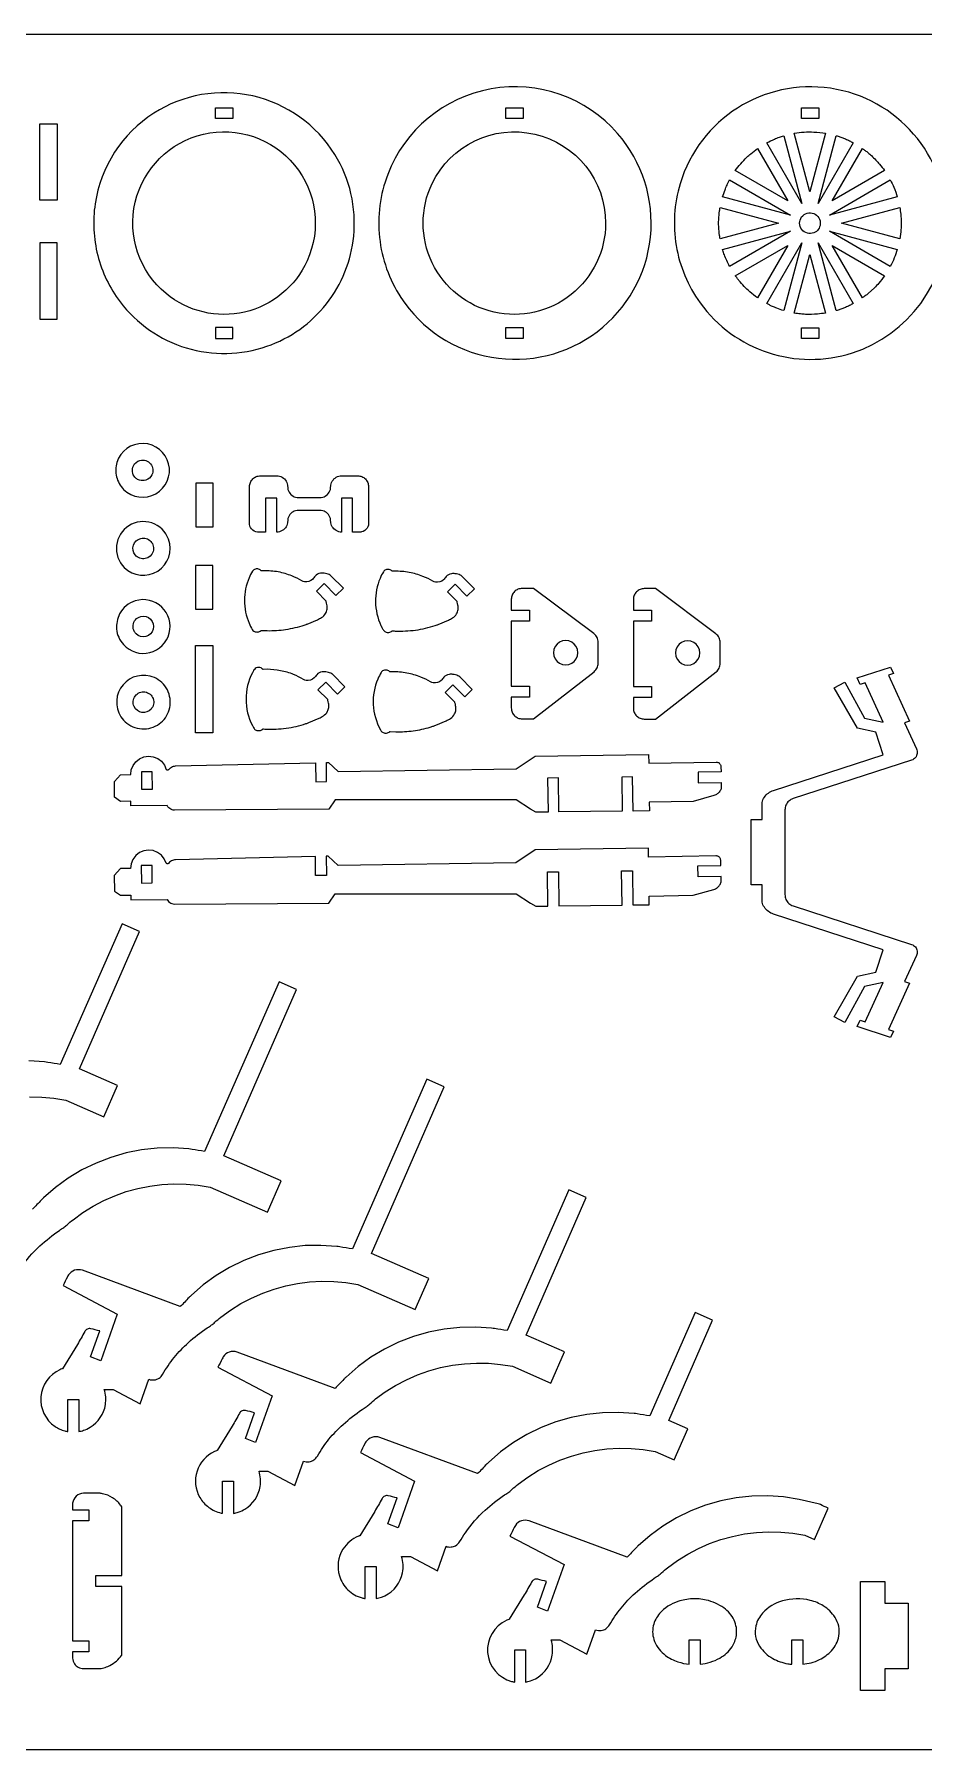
# Model space of a CAD drawing. Extents: x -403 to 467, y -286 to 186.
# Drawn here: x -123.1 to 121.6, y -286.1 to 185.5 of the extents above; entities that cross this region are included whole.
import ezdxf

# ---------------------------------------------------------------- set-up
doc = ezdxf.new("R2010")
doc.units = 0
doc.header["$MEASUREMENT"] = 0
doc.layers.get('0').update_dxf_attribs({"linetype": 'CONTINUOUS'})
doc.layers.add('SECTIONCUTEDGES', color=18, linetype='CONTINUOUS')

msp = doc.modelspace()

# ---------------------------------------------------------------- linework, layer by layer
for points in [[(466.61, 185.51), (466.61, -286.13), (-403.48, -286.13), (-403.48, 185.51)], [(-116.84, 139.94), (-121.62, 139.94), (-121.62, 160.94), (-116.84, 160.94)], [(-74.02, -6.51), (-78.8, -6.51), (-78.8, 17.42), (-74.02, 17.42)]]:
    msp.add_lwpolyline(points, close=True)
at = {"layer": 'SECTIONCUTEDGES'}
for points in [[(-22.29, 113.16, 0.43471), (31.72, 103.74, 0.435012), (37.33, 158.25, 0.263114), (2.53, 170.5, 0.263168), (-25.9, 146.99, 0.118408), (-28.16, 129.63, 0.118485)], [(60.02, 111.69, 0.325322), (101.94, 97.94, 0.325497), (127.9, 133.59, 0.371858), (95.89, 170.67, 0.371962), (54.55, 144.43, 0.115164), (53.46, 127.41, 0.115322)], [(-99.54, 111.97, 0.158451), (-81.32, 99.28, 0.158579), (-59.14, 99.73, 0.143083), (-42.76, 111.4, 0.143219), (-35.26, 130.04, 0.081543), (-36.01, 141.71, 0.08205), (-40.44, 152.46, 0.41824), (-90.27, 163.81, 0.217104), (-106.4, 138.91, 0.09957), (-105.68, 124.72, 0.099953)], [(-86.9, 114.23, -0.621062), (-76.61, 158.05, -0.621375), (-48.06, 123.27, -0.233521), (-65.26, 109.15, -0.233759)], [(34.04, 133.6, -0.481507), (3.35, 109.12, -0.481693), (-13.68, 144.48, -0.349808), (14.53, 158.07, -0.349977)], [(88.03, 138.97), (78.38, 155.68, -0.012176), (80.49, 156.69, -0.019565), (81.84, 157.23, -0.009363), (82.43, 157.43, 0.003121), (83.03, 157.62)], [(90.26, 142.23), (85.96, 158.31, -0.057699), (91.33, 158.64, -0.024823), (94.57, 158.31)], [(92.5, 138.97), (97.49, 157.64, 0.006199), (97.61, 157.61, -0.0186), (97.72, 157.58), (100.05, 156.73, -0.018388), (101.11, 156.23, 0.006129), (102.16, 155.71)], [(69.73, 148.02, -0.014778), (71.21, 149.9, -0.028539), (72.93, 151.74, -0.018438), (74, 152.68, -0.011345), (75.82, 154.11), (84.15, 139.7)], [(96.38, 139.7), (104.7, 154.11, 0.006303), (105.48, 153.55, -0.01891), (106.25, 152.96, -0.017187), (107.17, 152.15, -0.012321), (108.39, 150.95, -0.018926), (109.39, 149.82, -0.012469), (110.8, 148.02)], [(66.23, 140.81, -0.012918), (66.9, 142.74, -0.018758), (67.44, 144.04, -0.010898), (67.79, 144.76, 0.003632), (68.15, 145.47), (84.88, 135.81)], [(95.65, 135.81), (112.37, 145.47, -0.026072), (113.33, 143.45, -0.02074), (114.3, 140.81)], [(65.54, 129.27, 0.006429), (65.39, 130.16, -0.01929), (65.26, 131.05), (65.14, 133.58), (65.26, 136.12, -0.018896), (65.39, 137.01, 0.006298), (65.53, 137.89), (81.61, 133.58)], [(98.91, 133.58), (114.99, 137.89, -0.005477), (115.22, 136.03, -0.027167), (115.36, 133.72, -0.022163), (115.29, 131.79, -0.016966), (114.99, 129.28)], [(91.36, 130.95, -0.761731), (87.98, 135.28, -0.761062), (93.1, 133.29, -0.135678), (92.55, 131.88, -0.135247)], [(68.16, 121.7, -0.020623), (66.71, 124.88, -0.019978), (66.27, 126.12, -0.019766), (66.24, 126.24, 0.006588), (66.21, 126.35), (84.88, 131.35)], [(69.73, 119.14), (84.15, 127.47), (75.83, 113.05, -0.019294), (73.74, 114.71, -0.045903), (70.7, 117.85, -0.008546), (70.25, 118.43, -0.007227)], [(78.38, 111.47), (88.03, 128.2), (83.04, 109.55, -0.012234), (81.16, 110.2, -0.017991), (79.92, 110.71, -0.010478), (79.14, 111.09, 0.003492)], [(97.5, 109.53), (92.5, 128.2), (102.16, 111.46, 0.006248), (101.11, 110.94, -0.018746), (100.05, 110.44), (97.72, 109.59, -0.018599), (97.61, 109.56, 0.006199)], [(95.65, 131.35), (114.3, 126.36, -0.023422), (113.46, 124.03, -0.022486), (112.37, 121.7)], [(104.71, 113.05), (96.38, 127.47), (110.79, 119.14, -0.014529), (109.17, 117.07, -0.022653), (108.03, 115.82), (106.25, 114.2, -0.018394), (105.49, 113.62, 0.006131)], [(85.96, 108.85), (90.26, 124.93), (94.57, 108.86, -0.013089), (92.38, 108.59, -0.036535), (89.01, 108.51, -0.015577), (87.66, 108.62, -0.012352)], [(-98.57, 60.39, 0.75949), (-86.17, 67.39, 0.759547), (-100.4, 67.81, 0.136656), (-100.52, 63.85, 0.136693)], [(-95.45, 63.71, -0.296821), (-95.88, 66.87, -0.226812), (-94.06, 68.36, -0.287658), (-91.15, 67.39, -0.292131), (-90.79, 64.39, -0.2076), (-92.46, 62.94, -0.142803), (-94.19, 62.9, -0.06574), (-94.77, 63.14, -0.08291)], [(-98.38, 38.93, 0.351914), (-89.18, 37.93, 0.351881), (-86.22, 46.69, 0.47942), (-97.13, 50.38, 0.479384)], [(-95.35, 42.35, -0.256361), (-95.86, 45.03, -0.256996), (-93.87, 46.9, -0.591095), (-90.47, 43.28, -0.591899)], [(-45.54, 32.38), (-43.41, 34.49), (-40.14, 31.19), (-38.1, 33.21), (-41.51, 36.65, 0.061834), (-42, 36.95, 0.071753), (-43.36, 37.34, 0.070796), (-44.41, 37.33, 0.180454), (-45.86, 36.53, 0.028701), (-46.21, 36.08, -0.064537), (-46.58, 35.65, -0.217452), (-48.8, 34.99, -0.101565), (-49.52, 35.24, 0.041153), (-52.24, 36.59, 0.049712), (-56.02, 37.68, 0.047932), (-60.08, 38.02, 0.029051), (-60.54, 37.99, -0.120977), (-60.66, 38, -0.127528), (-60.77, 38.08, 0.109877), (-61.2, 38.4, 0.146598), (-62.08, 38.51, 0.139937), (-62.92, 38.12, 0.08355), (-63.13, 37.87, 0.02938), (-64.04, 36.06, 0.101616), (-65.31, 29.88, 0.099445), (-64.04, 23.57, 0.034322), (-63.16, 21.82, 0.123945), (-62.77, 21.42, 0.1368), (-61.85, 21.17, 0.136799), (-60.93, 21.42, 0.077822), (-60.8, 21.53, -0.14103), (-60.66, 21.62), (-59.06, 21.55, 0.043069), (-53.99, 21.87, 0.041404), (-48.85, 23.09, 0.004978), (-48.38, 23.25, 0.008098), (-48.09, 23.35), (-45.24, 24.56, 0.024375), (-44.1, 25.17, 0.129126), (-43.01, 26.27, 0.09051), (-42.59, 27.46, 0.090384), (-42.62, 28.72, 0.012931), (-42.81, 29.53, 0.06611), (-42.87, 29.68)], [(-9.5, 32.25), (-7.37, 34.37), (-4.1, 31.07), (-2.06, 33.09), (-5.47, 36.52, 0.061834), (-5.96, 36.82, 0.071753), (-7.32, 37.21, 0.070796), (-8.37, 37.2, 0.180454), (-9.82, 36.41, 0.028701), (-10.17, 35.95, -0.064537), (-10.55, 35.52, -0.217452), (-12.76, 34.86, -0.101565), (-13.48, 35.12, 0.041153), (-16.2, 36.47, 0.049712), (-19.98, 37.55, 0.047932), (-24.04, 37.89, 0.029051), (-24.5, 37.86, -0.120977), (-24.62, 37.88, -0.143915), (-24.76, 37.98, 0.106181), (-25.01, 38.2, 0.153336), (-25.98, 38.39, 0.153374), (-26.88, 38, 0.08355), (-27.09, 37.74, 0.02938), (-28, 35.93, 0.105944), (-29.26, 29.48, 0.10377), (-27.78, 22.95, 0.006426), (-27.66, 22.7, 0.006464), (-27.54, 22.46, 0.0153), (-27.08, 21.65, 0.121465), (-26.73, 21.3, 0.1368), (-25.81, 21.04, 0.136799), (-24.89, 21.3, 0.078657), (-24.76, 21.41, -0.143569), (-24.62, 21.5, -0.1092), (-24.46, 21.51, 0.026431), (-23.82, 21.45, 0.044729), (-18.25, 21.71, 0.044729), (-12.81, 22.96, 0.004978), (-12.34, 23.12, 0.008098), (-12.05, 23.23), (-9.2, 24.44, 0.024375), (-8.06, 25.04, 0.129126), (-6.97, 26.15, 0.09051), (-6.54, 27.36, 0.094759), (-6.58, 28.59, 0.002266), (-6.76, 29.37, 0.072469), (-6.83, 29.56)], [(-98.61, 17.72, 0.275549), (-91.37, 15.52, 0.275918), (-86, 20.84, 0.271811), (-88.06, 28.03, 0.271922), (-95.34, 29.74, 0.199937), (-99.66, 26.13, 0.143119), (-100.49, 21.93, 0.083089), (-99.92, 19.72, 0.079579)], [(-95.58, 21.22, -0.155223), (-95.95, 23.02, -0.313109), (-93.86, 25.43, -0.57487), (-90.42, 21.94, -0.57607), (-95.15, 20.68, -0.029852), (-95.41, 20.97, -0.039166)], [(-45.1, 5.27), (-42.97, 7.39), (-39.7, 4.09), (-37.66, 6.11), (-41.06, 9.54, 0.061834), (-41.56, 9.84, 0.071753), (-42.92, 10.23, 0.070796), (-43.97, 10.23, 0.180454), (-45.42, 9.43, 0.028701), (-45.76, 8.97, -0.064537), (-46.14, 8.54, -0.217452), (-48.36, 7.88, -0.101565), (-49.08, 8.14, 0.041153), (-51.8, 9.49, 0.046108), (-55.36, 10.54, 0.046145), (-59.05, 10.92), (-60.21, 10.9, -0.12534), (-60.32, 10.97, 0.109514), (-60.75, 11.29, 0.209609), (-62.06, 11.31, 0.125437), (-62.6, 10.9, 0.040174), (-62.7, 10.73, 0.008606), (-63.13, 9.94, 0.118988), (-64.88, 2.71, 0.118988), (-63.13, -4.52, 0.017441), (-62.68, -5.32, 0.121465), (-62.33, -5.68, 0.1368), (-61.41, -5.94, 0.136799), (-60.48, -5.68, 0.078657), (-60.35, -5.57, -0.143569), (-60.21, -5.48, -0.1092), (-60.05, -5.47, 0.026431), (-59.41, -5.53, 0.044729), (-53.84, -5.27, 0.044729), (-48.41, -4.01, 0.004978), (-47.94, -3.86, 0.008098), (-47.65, -3.75), (-44.79, -2.54, 0.030376), (-43.61, -1.9, 0.135943), (-42.46, -0.63, 0.086245), (-42.13, 0.44, 0.081858), (-42.18, 1.61, 0.012931), (-42.36, 2.42, 0.06611), (-42.42, 2.58)], [(-10.13, 4.58), (-8, 6.69), (-4.73, 3.39), (-2.69, 5.41), (-6.1, 8.84, 0.061834), (-6.59, 9.14, 0.071753), (-7.95, 9.53, 0.070796), (-9, 9.53, 0.180454), (-10.45, 8.73, 0.028701), (-10.8, 8.27, -0.064537), (-11.17, 7.85, -0.217452), (-13.39, 7.18, -0.101565), (-14.11, 7.44, 0.041153), (-16.83, 8.79, 0.049712), (-20.61, 9.87, 0.047932), (-24.67, 10.22, 0.030378), (-25.13, 10.18, -0.12906), (-25.25, 10.2, -0.124737), (-25.33, 10.26, 0.087165), (-25.64, 10.52, 0.160133), (-26.58, 10.72, 0.153374), (-27.51, 10.32, 0.08355), (-27.72, 10.06, 0.02938), (-28.63, 8.25, 0.114664), (-29.88, 1.26, 0.112453), (-27.91, -5.7, 0.018916), (-27.7, -6.05, 0.113433), (-27.36, -6.38, 0.1368), (-26.44, -6.64, 0.136799), (-25.52, -6.38, 0.077822), (-25.39, -6.27, -0.14103), (-25.25, -6.18), (-23.65, -6.26, 0.039745), (-18.87, -5.98, 0.039745), (-14.2, -4.96, 0.006634), (-13.29, -4.67, 0.009757), (-12.68, -4.45), (-9.83, -3.24, 0.030376), (-8.65, -2.6, 0.135943), (-7.49, -1.33, 0.086245), (-7.16, -0.26, 0.081858), (-7.21, 0.92, 0.012931), (-7.4, 1.73, 0.06611), (-7.46, 1.88)], [(-98.57, -3.07, 0.173943), (-94.2, -5.4, 0.17116), (-89.27, -4.42, 0.170359), (-86.23, -0.81, 0.164201), (-86.05, 4.09, 0.092351), (-87.23, 6.39, 0.167008), (-91.26, 9.04, 0.331227), (-99.42, 5.7, 0.331553)], [(-95.66, 0.66, -0.600683), (-92.69, 4.7, -0.6007), (-91, -0.02, -0.249453), (-93.51, -0.92, -0.249466)], [(-113.9, -198.67), (-113.9, -189.83), (-110.9, -189.83), (-110.9, -198.67, 0.020963), (-109.59, -198.32, 0.061647), (-107.75, -197.49, 0.220567), (-103.57, -191.26, 0.114184), (-103.87, -187.09), (-101.48, -187.09), (-94.03, -191.02), (-91.64, -184.29, 0.110316), (-90.11, -184.46, 0.121881), (-88.8, -183.97, 0.112814), (-87.83, -182.94, -0.038886), (-84.63, -178.3, -0.039453), (-80.74, -174.2, -0.033728), (-75.54, -170.13, -0.013715), (-74.95, -169.75, 0.024577), (-74.37, -169.36, 0.026089), (-73.47, -168.62, -0.020061), (-71.82, -167.21), (-69.13, -165.25), (-66.3, -163.49), (-63.35, -161.94), (-60.3, -160.6), (-57.16, -159.48), (-53.95, -158.6), (-50.69, -157.94), (-47.38, -157.52), (-44.06, -157.34), (-40.73, -157.4), (-37.41, -157.7), (-34.12, -158.23), (-18.34, -165.13), (-14.59, -156.56), (-30.37, -149.66), (-10.34, -103.87), (-15.13, -101.76), (-35.63, -148.42, -0.002171), (-39.07, -147.87, 0.013028), (-39.93, -147.75), (-44.28, -147.46), (-48.63, -147.55), (-52.96, -148.01), (-57.23, -148.85), (-61.41, -150.06), (-65.48, -151.62), (-69.39, -153.53), (-73.12, -155.77), (-76.64, -158.33), (-79.93, -161.18, 0.013028), (-80.55, -161.8, -0.002171), (-82.96, -164.31), (-109.91, -154.33, 0.161142), (-112.06, -154.33, 0.167596), (-113.71, -155.59, 0.03262), (-114.04, -156.16, -0.002417), (-115.2, -158.5), (-100.3, -166.37), (-104.84, -179.18), (-107.63, -178.07), (-105.12, -170.99, 0.000984), (-107.58, -170.4, 0.161021), (-108.5, -170.48, 0.167951), (-109.26, -171.17, -0.009744), (-111.27, -174.7), (-115.41, -181.38, -0.104608), (-115.54, -181.45, 0.035992), (-116.09, -181.66, 0.271691), (-121.33, -189.08, 0.272097), (-117.41, -197.27, 0.041095), (-116.13, -197.98, 0.04113), (-114.75, -198.48, 0.017881), (-114.33, -198.58, -0.00596)], [(-71.33, -221.15), (-71.33, -212.31), (-68.33, -212.31), (-68.33, -221.15, 0.020963), (-67.02, -220.8, 0.061647), (-65.18, -219.97, 0.220567), (-61, -213.74, 0.114184), (-61.3, -209.57), (-58.91, -209.57), (-51.46, -213.5), (-49.07, -206.77, 0.110316), (-47.54, -206.94, 0.121881), (-46.22, -206.46, 0.112814), (-45.26, -205.42, -0.038886), (-42.06, -200.78, -0.039453), (-38.17, -196.68, -0.033728), (-32.96, -192.61, -0.013715), (-32.38, -192.23, 0.024577), (-31.8, -191.84, 0.026089), (-30.9, -191.1, -0.020061), (-29.25, -189.69), (-26.56, -187.73), (-23.73, -185.97), (-20.78, -184.42), (-17.73, -183.08), (-14.59, -181.97), (-11.38, -181.08), (-8.11, -180.42), (-4.81, -180), (-1.48, -179.82), (1.85, -179.88), (5.16, -180.18), (8.45, -180.71), (18.97, -185.31), (22.72, -176.74), (12.2, -172.14), (28.73, -134.34), (23.93, -132.24), (6.94, -170.9, -0.002171), (3.5, -170.35, 0.013028), (2.64, -170.24), (-1.7, -169.94), (-6.06, -170.03), (-10.38, -170.5), (-14.66, -171.33), (-18.84, -172.54), (-22.9, -174.1), (-26.82, -176.01), (-30.55, -178.25), (-34.07, -180.81), (-37.36, -183.67, 0.013028), (-37.97, -184.28, -0.002171), (-40.39, -186.79), (-67.33, -176.81, 0.161142), (-69.49, -176.81, 0.167596), (-71.14, -178.07, 0.03262), (-71.46, -178.64, -0.002417), (-72.63, -180.98), (-57.73, -188.85), (-62.27, -201.66), (-65.06, -200.55), (-62.55, -193.48, 0.000984), (-65.01, -192.89, 0.161021), (-65.93, -192.97, 0.167951), (-66.69, -193.66, -0.009744), (-68.7, -197.18), (-72.84, -203.87, -0.104608), (-72.97, -203.93, 0.035992), (-73.52, -204.14, 0.211334), (-78.36, -209.57, 0.211919), (-77.6, -216.78, 0.104197), (-75.16, -219.5, 0.101482), (-71.76, -221.06, 0.013414), (-71.55, -221.11, -0.004471)], [(-32.11, -244.59), (-32.11, -235.75), (-29.11, -235.75), (-29.11, -244.59, 0.023544), (-27.62, -244.19, 0.03569), (-26.68, -243.81, 0.236612), (-21.83, -237.47, 0.122364), (-22.07, -233.01), (-19.68, -233.01), (-12.23, -236.94), (-9.85, -230.21, 0.09929), (-8.45, -230.4, 0.110758), (-7.23, -230.04, 0.133074), (-6.11, -228.94, -0.017801), (-4.54, -226.5, -0.056835), (0.87, -220.3, -0.035533), (6.26, -216.05, -0.013715), (6.85, -215.67, 0.024577), (7.43, -215.28, 0.026089), (8.32, -214.54, -0.020061), (9.97, -213.13), (12.67, -211.17), (15.5, -209.41), (18.44, -207.86), (21.49, -206.52), (24.63, -205.41), (27.84, -204.52), (31.11, -203.86), (34.41, -203.44), (37.74, -203.26), (41.07, -203.32), (44.39, -203.62), (47.68, -204.15), (52.94, -206.45), (56.69, -197.88), (51.43, -195.58), (63.46, -168.06), (58.64, -165.94), (46.17, -194.34, -0.002171), (42.73, -193.79, 0.013028), (41.86, -193.67), (37.52, -193.38), (33.17, -193.47), (28.84, -193.93), (24.57, -194.77), (20.38, -195.98), (16.32, -197.54), (12.41, -199.45), (8.68, -201.69), (5.15, -204.25), (1.87, -207.1, 0.013028), (1.25, -207.72, -0.002171), (-1.16, -210.23), (-28.11, -200.25, 0.161142), (-30.26, -200.25, 0.167596), (-31.91, -201.51, 0.03262), (-32.24, -202.08, -0.002417), (-33.4, -204.42), (-18.5, -212.29), (-23.05, -225.1), (-25.83, -223.99), (-23.32, -216.91, 0.000984), (-25.79, -216.32, 0.161021), (-26.7, -216.4, 0.167951), (-27.46, -217.09, -0.009744), (-29.48, -220.62), (-33.62, -227.3, -0.129096), (-33.76, -227.37, 0.054431), (-33.91, -227.41, 0.156273), (-38.21, -231.02, 0.217069), (-39.19, -238.34, 0.127249), (-36.85, -242.18, 0.127512), (-32.95, -244.4, 0.017881), (-32.53, -244.5, -0.00596)], [(-99.01, -241.22), (-106.25, -241.22), (-106.25, -238.22), (-99.01, -238.22), (-99.01, -219.45, 0.084752), (-99.08, -219.32, 0.003619), (-99.44, -218.86, 0.086498), (-101.63, -216.87, 0.086818), (-104.36, -215.75, 0.011122), (-104.86, -215.66, 0.021494), (-105.12, -215.62), (-109.59, -215.62, 0.17911), (-111.63, -216.44, 0.186027), (-112.59, -218.33, 0.033765), (-112.62, -219.27, -0.008515), (-112.6, -220.22), (-108.12, -220.22), (-108.12, -223.22), (-112.6, -223.22), (-112.6, -256.22), (-108.12, -256.22), (-108.12, -259.22), (-112.6, -259.22, 0.0062), (-112.58, -260.95, 0.14327), (-112.09, -262.49, 0.122636), (-111.03, -263.44, 0.116385), (-109.59, -263.82), (-105.09, -263.82, 0.035779), (-104.4, -263.71, 0.046773), (-102.9, -263.23, 0.061713), (-100.96, -262.09, 0.064156), (-99.43, -260.57, 0.003544), (-99.08, -260.12, 0.084661), (-99.01, -259.99)], [(9.03, -267.55), (9.03, -258.71), (12.03, -258.71), (12.03, -267.55, 0.020963), (13.34, -267.2, 0.061647), (15.18, -266.37, 0.220567), (19.36, -260.14, 0.114184), (19.06, -255.97), (21.45, -255.97), (28.9, -259.9), (31.29, -253.17, 0.110316), (32.82, -253.34, 0.121881), (34.14, -252.86, 0.112814), (35.1, -251.82, -0.038886), (38.3, -247.18, -0.039453), (42.19, -243.08, -0.033728), (47.4, -239.01, -0.013715), (47.98, -238.63, 0.024577), (48.56, -238.24, 0.026089), (49.46, -237.5, -0.020061), (51.11, -236.09), (53.8, -234.13), (56.63, -232.37), (59.58, -230.82), (62.63, -229.48), (65.77, -228.37), (68.98, -227.48), (72.25, -226.82), (75.55, -226.4), (78.88, -226.22), (82.21, -226.28), (85.53, -226.58), (88.81, -227.11), (91.55, -228.31), (95.3, -219.73, -0.004535), (93.12, -218.76, 0.027218), (92.56, -218.54), (87.3, -217.3), (83, -216.63), (78.66, -216.34), (74.3, -216.43), (69.98, -216.89), (65.7, -217.73), (61.52, -218.94), (57.46, -220.5), (53.55, -222.41), (49.81, -224.65), (46.29, -227.21), (43, -230.06, 0.013028), (42.39, -230.68, -0.002171), (39.97, -233.19), (13.03, -223.21, 0.161142), (10.87, -223.21, 0.167596), (9.22, -224.47, 0.03262), (8.9, -225.04, -0.002417), (7.73, -227.38), (22.64, -235.25), (18.09, -248.06), (15.3, -246.95), (17.81, -239.87, 0.000984), (15.35, -239.28, 0.161021), (14.43, -239.36, 0.167951), (13.67, -240.05, -0.009744), (11.66, -243.58), (7.52, -250.26, -0.104608), (7.39, -250.33, 0.035992), (6.84, -250.54, 0.316137), (1.59, -259.43, 0.316953), (8.18, -267.36, 0.017881), (8.6, -267.46, -0.00596)], [(57.05, -262.66), (57.05, -255.88), (60.05, -255.88), (60.05, -262.65, 0.098597), (65.46, -260.94, 0.122424), (68.83, -257.82, 0.107731), (70.01, -254.75, 0.150933), (69.37, -250.5, 0.125074), (66.58, -247.17, 0.101504), (61.72, -244.98, 0.067922), (57.85, -244.66, 0.066574), (53.95, -245.38, 0.133449), (48.9, -248.71, 0.124418), (47.17, -252.07, 0.155918), (47.52, -256.36, 0.137063), (50.52, -260.2, 0.079176), (53.93, -261.96, 0.04942)], [(85.27, -262.66), (85.27, -255.88), (88.27, -255.88), (88.27, -262.65, 0.027668), (90.59, -262.21, 0.055217), (92.87, -261.37, 0.085085), (96.18, -258.94, 0.151535), (98.23, -254.86, 0.187353), (97.17, -249.75, 0.110616), (93.94, -246.59, 0.078701), (90.35, -245.08, 0.130103), (82.69, -245.22, 0.137957), (77.25, -248.56, 0.130167), (75.39, -252.07, 0.205831), (76.41, -257.7, 0.122498), (80.05, -261.05, 0.039758), (82.04, -261.94, 0.039941), (84.14, -262.5, 0.014778), (84.71, -262.58, -0.004926)]]:
    msp.add_lwpolyline(points, format="xyb", close=True, dxfattribs=at)
for points in [[(-73.31, 165.33), (-68.53, 165.33), (-68.53, 162.33), (-73.31, 162.33)], [(6.57, 165.33), (11.36, 165.33), (11.36, 162.33), (6.57, 162.33)], [(87.89, 162.32), (87.89, 165.32), (92.67, 165.32), (92.67, 162.32)], [(-121.62, 107.22), (-116.84, 107.22), (-116.84, 128.22), (-121.62, 128.22)], [(-73.31, 101.86), (-68.53, 101.86), (-68.53, 104.86), (-73.31, 104.86)], [(6.57, 101.86), (6.57, 104.86), (11.36, 104.86), (11.36, 101.86)], [(87.89, 101.85), (87.89, 104.85), (92.67, 104.85), (92.67, 101.85)], [(-78.74, 50.11), (-73.96, 50.11), (-73.96, 62.11), (-78.74, 62.11)], [(-63.36, 49.51), (-63.62, 49.89), (-63.8, 50.32), (-63.89, 50.78), (-63.91, 51.03), (-63.91, 61.13), (-63.89, 61.44), (-63.85, 61.74), (-63.77, 62.02), (-63.67, 62.3), (-63.55, 62.56), (-63.4, 62.81), (-63.22, 63.04), (-63.03, 63.25), (-62.82, 63.44), (-62.59, 63.61), (-62.34, 63.76), (-62.08, 63.89), (-61.81, 63.99), (-61.52, 64.06), (-61.22, 64.11), (-60.92, 64.12), (-56.44, 64.12), (-56.05, 64.1), (-55.66, 64.02), (-55.29, 63.9), (-54.94, 63.72), (-54.62, 63.5), (-54.32, 63.25), (-54.07, 62.95), (-53.85, 62.63), (-53.68, 62.28), (-53.55, 61.91), (-53.47, 61.52), (-53.42, 60.74), (-53.35, 60.36), (-53.22, 59.99), (-53.05, 59.64), (-52.83, 59.32), (-52.57, 59.02), (-52.28, 58.76), (-51.95, 58.55), (-51.6, 58.37), (-51.23, 58.25), (-50.85, 58.17), (-50.46, 58.15), (-44.56, 58.15), (-44.17, 58.17), (-43.79, 58.25), (-43.42, 58.37), (-43.07, 58.55), (-42.74, 58.76), (-42.45, 59.02), (-42.19, 59.32), (-41.97, 59.64), (-41.8, 59.99), (-41.67, 60.36), (-41.6, 60.74), (-41.55, 61.52), (-41.47, 61.91), (-41.34, 62.28), (-41.17, 62.63), (-40.95, 62.95), (-40.7, 63.25), (-40.4, 63.5), (-40.08, 63.72), (-39.73, 63.9), (-39.36, 64.02), (-38.97, 64.1), (-38.58, 64.12), (-34.17, 64.12), (-33.87, 64.11), (-33.57, 64.06), (-33.28, 63.99), (-33.01, 63.89), (-32.75, 63.76), (-32.5, 63.61), (-32.27, 63.44), (-32.06, 63.25), (-31.87, 63.04), (-31.7, 62.81), (-31.55, 62.56), (-31.42, 62.3), (-31.32, 62.02), (-31.25, 61.74), (-31.2, 61.44), (-31.19, 61.13), (-31.19, 51.03), (-31.2, 50.78), (-31.23, 50.54), (-31.37, 50.1), (-31.59, 49.69), (-31.89, 49.34), (-32.24, 49.04), (-32.65, 48.82), (-33.09, 48.68), (-33.33, 48.65), (-35.58, 48.64), (-35.58, 57.99), (-38.58, 57.99), (-38.58, 48.64), (-38.97, 48.66), (-39.36, 48.74), (-39.73, 48.86), (-40.08, 49.04), (-40.4, 49.25), (-40.7, 49.51), (-40.95, 49.8), (-41.17, 50.13), (-41.34, 50.48), (-41.47, 50.85), (-41.55, 51.23), (-41.6, 52.01), (-41.67, 52.4), (-41.8, 52.77), (-41.97, 53.12), (-42.19, 53.44), (-42.45, 53.74), (-42.74, 53.99), (-43.07, 54.21), (-43.42, 54.38), (-43.79, 54.51), (-44.17, 54.59), (-44.56, 54.61), (-50.46, 54.61), (-50.85, 54.59), (-51.23, 54.51), (-51.6, 54.38), (-51.95, 54.21), (-52.28, 53.99), (-52.57, 53.74), (-52.83, 53.44), (-53.05, 53.12), (-53.22, 52.77), (-53.35, 52.4), (-53.42, 52.01), (-53.47, 51.23), (-53.55, 50.85), (-53.68, 50.48), (-53.85, 50.13), (-54.07, 49.8), (-54.32, 49.51), (-54.62, 49.25), (-54.94, 49.04), (-55.29, 48.86), (-55.66, 48.74), (-56.05, 48.66), (-56.44, 48.64), (-56.44, 57.99), (-59.51, 57.99), (-59.51, 48.64), (-61.76, 48.65), (-62.23, 48.74), (-62.66, 48.92), (-63.04, 49.18)], [(-78.8, 27.46), (-74.02, 27.46), (-74.02, 39.46), (-78.8, 39.46)], [(13.12, 27.19), (13.12, 24.19), (8.1, 24.19), (8.1, 6.26), (13.12, 6.26), (13.12, 3.26), (8.1, 3.26), (8.1, 0.29), (8.12, -0.02), (8.17, -0.32), (8.24, -0.6), (8.34, -0.88), (8.46, -1.14), (8.61, -1.38), (8.79, -1.61), (8.98, -1.83), (9.19, -2.02), (9.42, -2.19), (9.67, -2.34), (9.93, -2.47), (10.2, -2.57), (10.49, -2.64), (10.79, -2.69), (11.09, -2.7), (14.23, -2.7), (30.86, 10.26), (31.12, 10.49), (31.34, 10.74), (31.54, 11.01), (31.71, 11.31), (31.84, 11.62), (31.93, 11.94), (31.99, 12.28), (32.01, 12.62), (32.01, 18.33), (31.99, 18.68), (31.93, 19.02), (31.83, 19.35), (31.69, 19.67), (31.52, 19.97), (31.32, 20.24), (31.08, 20.5), (30.81, 20.72), (14.23, 33.15), (11.09, 33.15), (10.79, 33.14), (10.49, 33.09), (10.2, 33.02), (9.93, 32.92), (9.67, 32.79), (9.42, 32.64), (9.19, 32.47), (8.98, 32.28), (8.79, 32.07), (8.61, 31.84), (8.46, 31.59), (8.34, 31.33), (8.24, 31.06), (8.17, 30.77), (8.12, 30.47), (8.1, 30.17), (8.1, 27.19)], [(42.56, -1.88), (42.77, -2.07), (43, -2.25), (43.25, -2.4), (43.51, -2.52), (43.78, -2.62), (44.07, -2.7), (44.37, -2.74), (44.67, -2.76), (47.81, -2.76), (64.44, 10.21), (64.7, 10.43), (64.92, 10.69), (65.12, 10.96), (65.29, 11.25), (65.42, 11.56), (65.51, 11.89), (65.57, 12.22), (65.59, 12.57), (65.59, 18.28), (65.57, 18.63), (65.51, 18.97), (65.41, 19.3), (65.27, 19.61), (65.1, 19.91), (64.9, 20.19), (64.66, 20.44), (64.39, 20.67), (47.81, 33.1), (44.67, 33.1), (44.37, 33.09), (44.07, 33.04), (43.78, 32.97), (43.51, 32.87), (43.25, 32.74), (43, 32.59), (42.77, 32.42), (42.56, 32.23), (42.37, 32.01), (42.2, 31.78), (42.05, 31.54), (41.92, 31.28), (41.82, 31), (41.75, 30.71), (41.7, 30.42), (41.68, 30.11), (41.68, 27.14), (46.7, 27.14), (46.7, 24.14), (41.68, 24.14), (41.68, 6.21), (46.7, 6.21), (46.7, 3.21), (41.68, 3.21), (41.68, 0.23), (41.7, -0.07), (41.75, -0.37), (41.82, -0.66), (41.92, -0.93), (42.05, -1.19), (42.2, -1.44), (42.37, -1.67)], [(20.67, 13.11), (21.36, 12.58), (22.17, 12.24), (23.04, 12.13), (23.9, 12.24), (24.71, 12.58), (25.41, 13.11), (25.94, 13.8), (26.27, 14.61), (26.39, 15.48), (26.27, 16.34), (25.94, 17.15), (25.41, 17.84), (24.71, 18.37), (23.9, 18.71), (23.04, 18.82), (22.17, 18.71), (21.36, 18.37), (20.67, 17.84), (20.14, 17.15), (19.8, 16.34), (19.69, 15.48), (19.8, 14.61), (20.14, 13.8)], [(53.27, 15.42), (53.38, 14.55), (53.72, 13.75), (54.25, 13.05), (54.94, 12.52), (55.75, 12.19), (56.62, 12.07), (57.48, 12.19), (58.29, 12.52), (58.99, 13.05), (59.52, 13.75), (59.85, 14.55), (59.97, 15.42), (59.85, 16.29), (59.52, 17.1), (58.99, 17.79), (58.29, 18.32), (57.48, 18.66), (56.62, 18.77), (55.75, 18.66), (54.94, 18.32), (54.25, 17.79), (53.72, 17.1), (53.38, 16.29)], [(103.26, -87.31), (104.06, -85.56), (105.44, -86.01), (110.42, -75.15), (105.24, -76.29), (99.9, -86.18), (96.94, -84.61), (103.33, -73.48), (108.38, -72.38), (110.39, -66.18), (80.22, -56.4), (79.85, -56.26), (79.49, -56.09), (79.15, -55.89), (78.82, -55.66), (78.51, -55.41), (78.23, -55.13), (77.96, -54.83), (77.73, -54.51), (77.52, -54.17), (77.34, -53.81), (77.2, -53.44), (77.08, -53.06), (77.08, -48.35), (74.12, -48.35), (74.12, -30.42), (77.08, -30.42), (77.08, -25.71), (77.2, -25.33), (77.34, -24.96), (77.52, -24.61), (77.73, -24.27), (77.96, -23.94), (78.23, -23.64), (78.51, -23.36), (78.82, -23.11), (79.15, -22.88), (79.49, -22.69), (79.85, -22.52), (80.22, -22.38), (110.39, -12.59), (108.38, -6.4), (103.33, -5.29), (96.94, 5.83), (99.9, 7.4), (105.24, -2.49), (110.42, -3.62), (105.44, 7.23), (104.06, 6.78), (103.26, 8.54), (112.42, 11.51), (113.23, 9.76), (111.85, 9.31), (117.68, -3.38), (116.31, -3.83), (119.59, -10.96), (119.7, -11.26), (119.77, -11.57), (119.79, -11.89), (119.77, -12.21), (119.71, -12.52), (119.6, -12.82), (119.45, -13.11), (119.27, -13.37), (119.05, -13.6), (118.79, -13.79), (118.52, -13.95), (118.22, -14.07), (85.64, -24.64), (85.32, -24.77), (85.02, -24.92), (84.73, -25.11), (84.46, -25.32), (84.22, -25.56), (84.01, -25.83), (83.82, -26.12), (83.66, -26.42), (83.54, -26.74), (83.45, -27.07), (83.4, -27.41), (83.38, -27.75), (83.38, -51.02), (83.4, -51.36), (83.45, -51.7), (83.54, -52.03), (83.66, -52.35), (83.82, -52.66), (84.01, -52.94), (84.22, -53.21), (84.46, -53.45), (84.73, -53.67), (85.02, -53.85), (85.32, -54.01), (85.64, -54.13), (118.22, -64.7), (118.52, -64.82), (118.79, -64.98), (119.05, -65.18), (119.27, -65.41), (119.45, -65.67), (119.6, -65.95), (119.71, -66.25), (119.77, -66.56), (119.79, -66.88), (119.77, -67.2), (119.7, -67.51), (119.59, -67.81), (116.31, -74.95), (117.68, -75.39), (111.85, -88.09), (113.23, -88.53), (112.42, -90.28)], [(-101.06, -24.23), (-101.09, -19.93), (-99.43, -18.08), (-96.61, -18.04), (-96.46, -16.74), (-95.98, -15.53), (-95.2, -14.49), (-94.18, -13.68), (-92.98, -13.16), (-91.69, -12.97), (-90.4, -13.12), (-89.19, -13.6), (-88.14, -14.38), (-87.33, -15.4), (-86.82, -16.6), (-86.76, -16.64), (-86.7, -16.68), (-86.64, -16.7), (-86.57, -16.72), (-86.5, -16.72), (-86.43, -16.72), (-86.36, -16.71), (-86.3, -16.69), (-86.23, -16.66), (-86.17, -16.63), (-86.12, -16.59), (-86.07, -16.53), (-85.87, -16.32), (-85.64, -16.13), (-85.39, -15.97), (-85.12, -15.84), (-84.84, -15.74), (-84.55, -15.68), (-84.25, -15.66), (-45.78, -14.76), (-45.71, -19.98), (-42.71, -19.94), (-42.78, -14.69), (-42.23, -14.68), (-39.52, -17.19), (9.41, -16.46), (14.67, -12.95), (45.88, -12.49), (45.92, -14.88), (64.42, -14.58), (64.59, -14.58), (64.77, -14.61), (64.93, -14.67), (65.09, -14.74), (65.24, -14.83), (65.38, -14.95), (65.49, -15.08), (65.59, -15.23), (65.67, -15.39), (65.73, -15.55), (65.76, -15.73), (65.77, -15.9), (65.8, -17.23), (59.49, -17.33), (59.53, -20.33), (65.83, -20.23), (65.86, -21.72), (65.79, -21.96), (65.7, -22.19), (65.59, -22.42), (65.46, -22.63), (65.31, -22.83), (65.14, -23.02), (64.96, -23.19), (64.76, -23.35), (64.55, -23.49), (64.33, -23.6), (64.1, -23.7), (63.86, -23.78), (58.13, -25.41), (46.06, -25.6), (46.1, -27.99), (41.6, -28.06), (41.47, -18.66), (38.47, -18.7), (38.6, -28.09), (21.21, -28.31), (21.09, -18.94), (18.1, -18.98), (18.21, -28.35), (14.83, -28.38), (13.37, -27.55), (9.44, -24.99), (-40.33, -24.99), (-42.09, -27.54), (-84.53, -27.82), (-84.89, -27.78), (-85.23, -27.68), (-85.56, -27.54), (-85.86, -27.35), (-86.13, -27.13), (-86.37, -26.86), (-86.57, -26.57), (-96.56, -26.64), (-96.56, -25.37), (-99.38, -25.39)], [(-93.63, -22.04), (-90.63, -22.02), (-90.67, -17.24), (-93.67, -17.26)], [(-101.1, -50.04), (-99.41, -51.21), (-96.6, -51.19), (-96.59, -52.45), (-86.6, -52.39), (-86.4, -52.68), (-86.17, -52.94), (-85.89, -53.17), (-85.59, -53.35), (-85.27, -53.5), (-84.92, -53.59), (-84.56, -53.64), (-42.12, -53.35), (-40.36, -50.81), (9.4, -50.81), (13.34, -53.37), (14.8, -54.19), (18.18, -54.16), (18.06, -44.79), (21.06, -44.76), (21.18, -54.12), (38.57, -53.91), (38.43, -44.51), (41.43, -44.47), (41.57, -53.88), (46.06, -53.81), (46.03, -51.42), (58.1, -51.22), (63.83, -49.59), (64.06, -49.52), (64.3, -49.42), (64.52, -49.3), (64.73, -49.16), (64.92, -49.01), (65.11, -48.84), (65.27, -48.65), (65.42, -48.45), (65.55, -48.23), (65.66, -48.01), (65.75, -47.77), (65.82, -47.53), (65.8, -46.05), (59.5, -46.15), (59.45, -43.15), (65.77, -43.05), (65.73, -41.72), (65.72, -41.54), (65.69, -41.37), (65.64, -41.2), (65.56, -41.04), (65.46, -40.9), (65.34, -40.76), (65.21, -40.65), (65.06, -40.55), (64.9, -40.48), (64.73, -40.43), (64.56, -40.4), (64.38, -40.39), (45.88, -40.69), (45.85, -38.3), (14.63, -38.76), (9.38, -42.28), (-39.56, -43), (-42.27, -40.49), (-42.81, -40.5), (-42.74, -45.75), (-45.74, -45.79), (-45.81, -40.57), (-84.29, -41.47), (-84.58, -41.5), (-84.87, -41.56), (-85.15, -41.65), (-85.42, -41.78), (-85.67, -41.94), (-85.9, -42.13), (-86.11, -42.35), (-86.15, -42.4), (-86.21, -42.44), (-86.27, -42.48), (-86.33, -42.51), (-86.4, -42.53), (-86.46, -42.54), (-86.53, -42.54), (-86.6, -42.53), (-86.67, -42.51), (-86.73, -42.49), (-86.8, -42.46), (-86.85, -42.41), (-87.37, -41.22), (-88.18, -40.2), (-89.22, -39.42), (-90.43, -38.94), (-91.73, -38.79), (-93.02, -38.98), (-94.21, -39.49), (-95.24, -40.3), (-96.02, -41.35), (-96.5, -42.56), (-96.65, -43.85), (-99.46, -43.89), (-101.12, -45.74)], [(-93.67, -47.85), (-90.67, -47.83), (-90.7, -43.05), (-93.7, -43.07)], [(110.9, -245.88), (117.3, -245.88), (117.3, -263.88), (110.9, -263.88), (110.9, -269.88), (104.2, -269.88), (104.2, -239.88), (110.9, -239.88)]]:
    msp.add_lwpolyline(points, close=True, dxfattribs=at)
for points in [[(-124.42, -106.64), (-121.09, -106.7), (-117.77, -106.99), (-114.48, -107.53), (-103.96, -112.13), (-100.21, -103.55), (-110.73, -98.95), (-94.2, -61.16), (-99, -59.05), (-115.99, -97.72, -0.002171), (-119.43, -97.17, 0.013028), (-120.29, -97.05), (-124.64, -96.76)], [(-127, -153.79, -0.056835), (-121.58, -147.59, -0.035533), (-116.19, -143.34, -0.013715), (-115.61, -142.96, 0.024577), (-115.03, -142.57, 0.026089), (-114.13, -141.83, -0.020061), (-112.48, -140.43), (-109.79, -138.47), (-106.96, -136.71), (-104.01, -135.15), (-100.96, -133.81), (-97.82, -132.7), (-94.61, -131.81), (-91.35, -131.16), (-88.04, -130.74), (-84.71, -130.55), (-81.38, -130.61), (-78.07, -130.91), (-74.78, -131.44), (-59, -138.34), (-55.25, -129.77), (-71.03, -122.87), (-51, -77.08), (-55.79, -74.98), (-76.29, -121.63, -0.002171), (-79.73, -121.09, 0.013028), (-80.59, -120.97), (-84.93, -120.68), (-89.29, -120.76), (-93.62, -121.23), (-97.89, -122.06), (-102.07, -123.27), (-106.13, -124.83), (-110.05, -126.74), (-113.78, -128.99), (-117.3, -131.54), (-120.59, -134.4, 0.013028), (-121.21, -135.01, -0.002171), (-123.62, -137.52)]]:
    msp.add_lwpolyline(points, format="xyb", dxfattribs=at)

doc.saveas('drawing.dxf')
